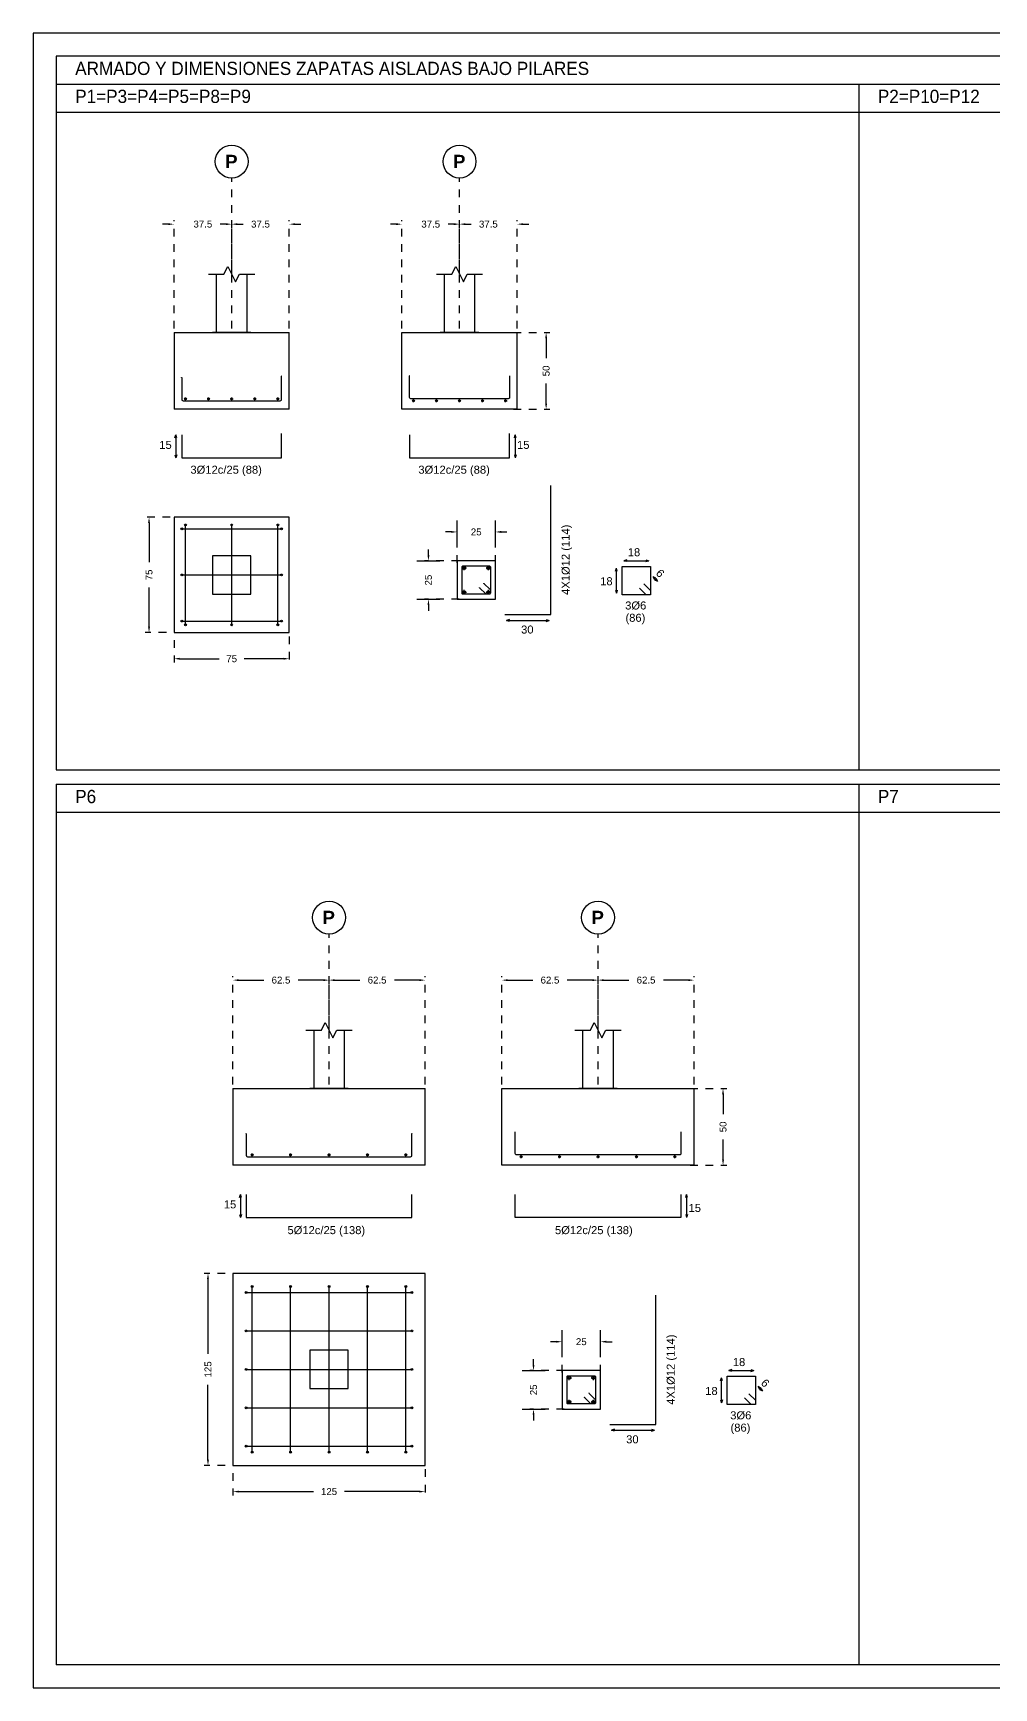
# Model space of a CAD drawing. Extents: x 2455 to 9764, y -806 to 181.
# Drawn here: x 4783.17 to 4795.67, y -582.59 to -561.05 of the extents above; entities that cross this region are included whole.
import ezdxf
from ezdxf.enums import TextEntityAlignment as Align

# ---------------------------------------------------------------- set-up
doc = ezdxf.new("R2010")
doc.units = 0
doc.header["$LTSCALE"] = 0.2
doc.header["$MEASUREMENT"] = 0
doc.linetypes.add('CYPE_PUNTO', pattern=[0.075, 0, -0.075])
doc.linetypes.add('PUNTOS2', pattern=[0.125, 0, -0.125])
for name, color, linetype in [('01_borde', 4, 'CONTINUOUS'), ('01_cajetín', 7, 'CONTINUOUS'), ('01_cotas', 4, 'CONTINUOUS'), ('01_MONO inst', 254, 'CONTINUOUS'), ('CIM_COTAS', 2, 'CONTINUOUS'), ('CIM_DIB_ARMADOS', 4, 'CONTINUOUS'), ('CIM_GEOMETRIA', 2, 'CONTINUOUS'), ('CYPECABECERA', 2, 'CONTINUOUS'), ('WL', 7, 'CONTINUOUS')]:
    doc.layers.add(name, color=color, linetype=linetype)
doc.layers.add('01_cartela', color=6, linetype='CONTINUOUS', plot=False)
doc.styles.add('Estilo1', font='swissel.ttf')
doc.styles.add('NIEVES2', font='sanss___.ttf')
doc.styles.add('NIEVES3', font='swisseb.ttf')
doc.styles.add('ROMANS', font='romans')
doc.dimstyles.new('DECIMAL-50', dxfattribs={"dimtxt": 0.08, "dimasz": 0.15, "dimexe": 0.05, "dimexo": 0.05, "dimgap": 0.09, "dimtad": 0, "dimzin": 0, "dimdsep": 46, "dimtxsty": 'ROMANS', "dimblk": 'DOTSMALL', "dimcen": 0.09, "dimclrt": 7, "dimadec": 0, "dimazin": 0, "dimtfac": 1.38, "dimtix": 1, "dimtofl": 0, "dimtmove": 2, "dimatfit": 3, "dimldrblk": 'OBLIQUE', "dimfxl": 1, "dimtolj": 1, "dimtzin": 0, "dimarcsym": 0})

# ---------------------------------------------------------------- blocks, each defined once
blk = doc.blocks.new('*D1045')
at = {"layer": '01_cotas', "color": 0, "lineweight": -2, "transparency": 16777216}
for p, q in [((4789.976, -578.081), (4789.901, -578.081)), ((4790.626, -578.081), (4790.701, -578.081))]:
    blk.add_line(p, q, dxfattribs=at)
at = {"layer": '01_cotas', "color": 0, "linetype": 'PUNTOS2', "lineweight": -2, "transparency": 16777216}
for p, q in [((4790.051, -578.481), (4790.051, -578.031)), ((4790.551, -578.481), (4790.551, -578.031))]:
    blk.add_line(p, q, dxfattribs=at)
at = {"layer": '01_cotas', "color": 0, "transparency": 16777216}
for points in [[(4789.976, -578.068), (4789.976, -578.093), (4790.051, -578.081)], [(4790.626, -578.068), (4790.626, -578.093), (4790.551, -578.081)]]:
    blk.add_solid(points, dxfattribs=at)
at = {"layer": '01_cotas', "color": 5, "transparency": 16777216, "insert": (4790.301, -578.081), "char_height": 0.09, "attachment_point": 5, "style": 'Estilo1'}
blk.add_mtext('\\A1;25', dxfattribs=at)
blk = doc.blocks.new('*D1046')
at = {"layer": '01_cotas', "color": 0, "lineweight": -2, "transparency": 16777216}
for p, q in [((4789.68, -578.382), (4789.68, -578.307)), ((4789.68, -579.032), (4789.68, -579.107))]:
    blk.add_line(p, q, dxfattribs=at)
at = {"layer": '01_cotas', "color": 0, "linetype": 'PUNTOS2', "lineweight": -2, "transparency": 16777216}
for p, q in [((4790.08, -578.457), (4789.63, -578.457)), ((4790.08, -578.957), (4789.63, -578.957))]:
    blk.add_line(p, q, dxfattribs=at)
at = {"layer": '01_cotas', "color": 0, "transparency": 16777216}
for points in [[(4789.667, -578.382), (4789.692, -578.382), (4789.68, -578.457)], [(4789.667, -579.032), (4789.692, -579.032), (4789.68, -578.957)]]:
    blk.add_solid(points, dxfattribs=at)
at = {"layer": '01_cotas', "color": 5, "transparency": 16777216, "insert": (4789.68, -578.707), "char_height": 0.09, "attachment_point": 5, "rotation": 90, "style": 'Estilo1'}
blk.add_mtext('\\A1;25', dxfattribs=at)
blk = doc.blocks.new('*D1047')
at = {"layer": '01_cotas', "color": 0, "linetype": 'PUNTOS2', "lineweight": -2, "transparency": 16777216}
for p, q in [((4791.719, -574.785), (4792.196, -574.785)), ((4791.719, -575.785), (4792.196, -575.785))]:
    blk.add_line(p, q, dxfattribs=at)
at = {"layer": '01_cotas', "color": 0, "lineweight": -2, "transparency": 16777216}
for p, q in [((4792.146, -574.86), (4792.146, -575.12)), ((4792.146, -575.71), (4792.146, -575.45))]:
    blk.add_line(p, q, dxfattribs=at)
at = {"layer": '01_cotas', "color": 0, "transparency": 16777216}
for points in [[(4792.133, -574.86), (4792.158, -574.86), (4792.146, -574.785)], [(4792.133, -575.71), (4792.158, -575.71), (4792.146, -575.785)]]:
    blk.add_solid(points, dxfattribs=at)
at = {"layer": '01_cotas', "color": 5, "transparency": 16777216, "insert": (4792.146, -575.285), "char_height": 0.09, "attachment_point": 5, "rotation": 90, "style": 'Estilo1'}
blk.add_mtext('\\A1;50', dxfattribs=at)
blk = doc.blocks.new('*D1048')
at = {"layer": '01_cotas', "color": 0, "linetype": 'PUNTOS2', "lineweight": -2, "transparency": 16777216}
for p, q in [((4785.769, -574.735), (4785.769, -573.325)), ((4787.019, -574.735), (4787.019, -573.325))]:
    blk.add_line(p, q, dxfattribs=at)
at = {"layer": '01_cotas', "color": 0, "lineweight": -2, "transparency": 16777216}
for p, q in [((4785.844, -573.375), (4786.169, -573.375)), ((4786.944, -573.375), (4786.619, -573.375))]:
    blk.add_line(p, q, dxfattribs=at)
at = {"layer": '01_cotas', "color": 0, "transparency": 16777216}
for points in [[(4785.844, -573.363), (4785.844, -573.388), (4785.769, -573.375)], [(4786.944, -573.363), (4786.944, -573.388), (4787.019, -573.375)]]:
    blk.add_solid(points, dxfattribs=at)
at = {"layer": '01_cotas', "color": 5, "transparency": 16777216, "insert": (4786.394, -573.375), "char_height": 0.09, "attachment_point": 5, "style": 'Estilo1'}
blk.add_mtext('\\A1;62.5', dxfattribs=at)
blk = doc.blocks.new('*D1049')
at = {"layer": '01_cotas', "color": 0, "linetype": 'PUNTOS2', "lineweight": -2, "transparency": 16777216}
for p, q in [((4785.669, -577.191), (4785.394, -577.191)), ((4785.669, -579.691), (4785.394, -579.691))]:
    blk.add_line(p, q, dxfattribs=at)
at = {"layer": '01_cotas', "color": 0, "lineweight": -2, "transparency": 16777216}
for p, q in [((4785.444, -577.266), (4785.444, -578.239)), ((4785.444, -579.616), (4785.444, -578.642))]:
    blk.add_line(p, q, dxfattribs=at)
at = {"layer": '01_cotas', "color": 0, "transparency": 16777216}
for points in [[(4785.431, -577.266), (4785.456, -577.266), (4785.444, -577.191)], [(4785.431, -579.616), (4785.456, -579.616), (4785.444, -579.691)]]:
    blk.add_solid(points, dxfattribs=at)
at = {"layer": '01_cotas', "color": 5, "transparency": 16777216, "insert": (4785.444, -578.441), "char_height": 0.09, "attachment_point": 5, "rotation": 90, "style": 'Estilo1'}
blk.add_mtext('\\A1;125', dxfattribs=at)
blk = doc.blocks.new('*D1050')
at = {"layer": '01_cotas', "color": 0, "linetype": 'PUNTOS2', "lineweight": -2, "transparency": 16777216}
for p, q in [((4785.769, -579.791), (4785.769, -580.081)), ((4788.269, -579.741), (4788.269, -580.081))]:
    blk.add_line(p, q, dxfattribs=at)
at = {"layer": '01_cotas', "color": 0, "lineweight": -2, "transparency": 16777216}
for p, q in [((4785.844, -580.031), (4786.818, -580.031)), ((4788.194, -580.031), (4787.221, -580.031))]:
    blk.add_line(p, q, dxfattribs=at)
at = {"layer": '01_cotas', "color": 0, "transparency": 16777216}
for points in [[(4785.844, -580.019), (4785.844, -580.044), (4785.769, -580.031)], [(4788.194, -580.019), (4788.194, -580.044), (4788.269, -580.031)]]:
    blk.add_solid(points, dxfattribs=at)
at = {"layer": '01_cotas', "color": 5, "transparency": 16777216, "insert": (4787.019, -580.031), "char_height": 0.09, "width": 0.00915, "attachment_point": 5, "style": 'Estilo1'}
blk.add_mtext('\\A1;125', dxfattribs=at)
blk = doc.blocks.new('*D1051')
at = {"layer": '01_cotas', "color": 0, "linetype": 'PUNTOS2', "lineweight": -2, "transparency": 16777216}
for p, q in [((4787.019, -574.735), (4787.019, -573.325)), ((4788.269, -574.735), (4788.269, -573.325))]:
    blk.add_line(p, q, dxfattribs=at)
at = {"layer": '01_cotas', "color": 0, "lineweight": -2, "transparency": 16777216}
for p, q in [((4787.094, -573.375), (4787.419, -573.375)), ((4788.194, -573.375), (4787.869, -573.375))]:
    blk.add_line(p, q, dxfattribs=at)
at = {"layer": '01_cotas', "color": 0, "transparency": 16777216}
for points in [[(4787.094, -573.363), (4787.094, -573.388), (4787.019, -573.375)], [(4788.194, -573.363), (4788.194, -573.388), (4788.269, -573.375)]]:
    blk.add_solid(points, dxfattribs=at)
at = {"layer": '01_cotas', "color": 5, "transparency": 16777216, "insert": (4787.644, -573.375), "char_height": 0.09, "attachment_point": 5, "style": 'Estilo1'}
blk.add_mtext('\\A1;62.5', dxfattribs=at)
blk = doc.blocks.new('*D1052')
at = {"layer": '01_cotas', "color": 0, "linetype": 'PUNTOS2', "lineweight": -2, "transparency": 16777216}
for p, q in [((4789.269, -574.735), (4789.269, -573.325)), ((4790.519, -574.735), (4790.519, -573.325))]:
    blk.add_line(p, q, dxfattribs=at)
at = {"layer": '01_cotas', "color": 0, "lineweight": -2, "transparency": 16777216}
for p, q in [((4789.344, -573.375), (4789.669, -573.375)), ((4790.444, -573.375), (4790.119, -573.375))]:
    blk.add_line(p, q, dxfattribs=at)
at = {"layer": '01_cotas', "color": 0, "transparency": 16777216}
for points in [[(4789.344, -573.363), (4789.344, -573.388), (4789.269, -573.375)], [(4790.444, -573.363), (4790.444, -573.388), (4790.519, -573.375)]]:
    blk.add_solid(points, dxfattribs=at)
at = {"layer": '01_cotas', "color": 5, "transparency": 16777216, "insert": (4789.894, -573.375), "char_height": 0.09, "attachment_point": 5, "style": 'Estilo1'}
blk.add_mtext('\\A1;62.5', dxfattribs=at)
blk = doc.blocks.new('*D1053')
at = {"layer": '01_cotas', "color": 0, "linetype": 'PUNTOS2', "lineweight": -2, "transparency": 16777216}
for p, q in [((4790.519, -574.735), (4790.519, -573.325)), ((4791.769, -574.735), (4791.769, -573.325))]:
    blk.add_line(p, q, dxfattribs=at)
at = {"layer": '01_cotas', "color": 0, "lineweight": -2, "transparency": 16777216}
for p, q in [((4790.594, -573.375), (4790.919, -573.375)), ((4791.694, -573.375), (4791.369, -573.375))]:
    blk.add_line(p, q, dxfattribs=at)
at = {"layer": '01_cotas', "color": 0, "transparency": 16777216}
for points in [[(4790.594, -573.363), (4790.594, -573.388), (4790.519, -573.375)], [(4791.694, -573.363), (4791.694, -573.388), (4791.769, -573.375)]]:
    blk.add_solid(points, dxfattribs=at)
at = {"layer": '01_cotas', "color": 5, "transparency": 16777216, "insert": (4791.144, -573.375), "char_height": 0.09, "attachment_point": 5, "style": 'Estilo1'}
blk.add_mtext('\\A1;62.5', dxfattribs=at)
blk = doc.blocks.new('*D1063')
at = {"layer": '01_cotas', "color": 0, "linetype": 'PUNTOS2', "lineweight": -2, "transparency": 16777216}
for p, q in [((4784.952, -567.352), (4784.627, -567.352)), ((4784.902, -568.852), (4784.627, -568.852))]:
    blk.add_line(p, q, dxfattribs=at)
at = {"layer": '01_cotas', "color": 0, "lineweight": -2, "transparency": 16777216}
for p, q in [((4784.677, -567.427), (4784.677, -567.938)), ((4784.677, -568.777), (4784.677, -568.266))]:
    blk.add_line(p, q, dxfattribs=at)
at = {"layer": '01_cotas', "color": 0, "transparency": 16777216}
for points in [[(4784.664, -567.427), (4784.689, -567.427), (4784.677, -567.352)], [(4784.664, -568.777), (4784.689, -568.777), (4784.677, -568.852)]]:
    blk.add_solid(points, dxfattribs=at)
at = {"layer": '01_cotas', "color": 5, "transparency": 16777216, "insert": (4784.677, -568.102), "char_height": 0.09, "attachment_point": 5, "rotation": 90, "style": 'Estilo1'}
blk.add_mtext('\\A1;75', dxfattribs=at)
blk = doc.blocks.new('*D1064')
at = {"layer": '01_cotas', "color": 0, "linetype": 'PUNTOS2', "lineweight": -2, "transparency": 16777216}
for p, q in [((4785.002, -568.952), (4785.002, -569.243)), ((4786.502, -568.902), (4786.502, -569.243))]:
    blk.add_line(p, q, dxfattribs=at)
at = {"layer": '01_cotas', "color": 0, "lineweight": -2, "transparency": 16777216}
for p, q in [((4785.077, -569.193), (4785.588, -569.193)), ((4786.427, -569.193), (4785.916, -569.193))]:
    blk.add_line(p, q, dxfattribs=at)
at = {"layer": '01_cotas', "color": 0, "transparency": 16777216}
for points in [[(4785.077, -569.18), (4785.077, -569.205), (4785.002, -569.193)], [(4786.427, -569.18), (4786.427, -569.205), (4786.502, -569.193)]]:
    blk.add_solid(points, dxfattribs=at)
at = {"layer": '01_cotas', "color": 5, "transparency": 16777216, "insert": (4785.752, -569.193), "char_height": 0.09, "width": 0.00915, "attachment_point": 5, "style": 'Estilo1'}
blk.add_mtext('\\A1;75', dxfattribs=at)
blk = doc.blocks.new('*D1065')
at = {"layer": '01_cotas', "color": 0, "lineweight": -2, "transparency": 16777216}
for p, q in [((4788.609, -567.543), (4788.534, -567.543)), ((4789.259, -567.543), (4789.334, -567.543))]:
    blk.add_line(p, q, dxfattribs=at)
at = {"layer": '01_cotas', "color": 0, "linetype": 'PUNTOS2', "lineweight": -2, "transparency": 16777216}
for p, q in [((4788.684, -567.943), (4788.684, -567.493)), ((4789.184, -567.943), (4789.184, -567.493))]:
    blk.add_line(p, q, dxfattribs=at)
at = {"layer": '01_cotas', "color": 0, "transparency": 16777216}
for points in [[(4788.609, -567.53), (4788.609, -567.555), (4788.684, -567.543)], [(4789.259, -567.53), (4789.259, -567.555), (4789.184, -567.543)]]:
    blk.add_solid(points, dxfattribs=at)
at = {"layer": '01_cotas', "color": 5, "transparency": 16777216, "insert": (4788.934, -567.543), "char_height": 0.09, "attachment_point": 5, "style": 'Estilo1'}
blk.add_mtext('\\A1;25', dxfattribs=at)
blk = doc.blocks.new('*D1066')
at = {"layer": '01_cotas', "color": 0, "lineweight": -2, "transparency": 16777216}
for p, q in [((4788.312, -567.844), (4788.312, -567.769)), ((4788.312, -568.494), (4788.312, -568.569))]:
    blk.add_line(p, q, dxfattribs=at)
at = {"layer": '01_cotas', "color": 0, "linetype": 'PUNTOS2', "lineweight": -2, "transparency": 16777216}
for p, q in [((4788.712, -567.919), (4788.262, -567.919)), ((4788.712, -568.419), (4788.262, -568.419))]:
    blk.add_line(p, q, dxfattribs=at)
at = {"layer": '01_cotas', "color": 0, "transparency": 16777216}
for points in [[(4788.3, -567.844), (4788.325, -567.844), (4788.312, -567.919)], [(4788.3, -568.494), (4788.325, -568.494), (4788.312, -568.419)]]:
    blk.add_solid(points, dxfattribs=at)
at = {"layer": '01_cotas', "color": 5, "transparency": 16777216, "insert": (4788.312, -568.169), "char_height": 0.09, "attachment_point": 5, "rotation": 90, "style": 'Estilo1'}
blk.add_mtext('\\A1;25', dxfattribs=at)
blk = doc.blocks.new('*D1067')
at = {"layer": '01_cotas', "color": 0, "linetype": 'PUNTOS2', "lineweight": -2, "transparency": 16777216}
for p, q in [((4789.417, -564.947), (4789.894, -564.947)), ((4789.417, -565.947), (4789.894, -565.947))]:
    blk.add_line(p, q, dxfattribs=at)
at = {"layer": '01_cotas', "color": 0, "lineweight": -2, "transparency": 16777216}
for p, q in [((4789.844, -565.022), (4789.844, -565.282)), ((4789.844, -565.872), (4789.844, -565.611))]:
    blk.add_line(p, q, dxfattribs=at)
at = {"layer": '01_cotas', "color": 0, "transparency": 16777216}
for points in [[(4789.831, -565.022), (4789.856, -565.022), (4789.844, -564.947)], [(4789.831, -565.872), (4789.856, -565.872), (4789.844, -565.947)]]:
    blk.add_solid(points, dxfattribs=at)
at = {"layer": '01_cotas', "color": 5, "transparency": 16777216, "insert": (4789.844, -565.447), "char_height": 0.09, "attachment_point": 5, "rotation": 90, "style": 'Estilo1'}
blk.add_mtext('\\A1;50', dxfattribs=at)
blk = doc.blocks.new('*D1068')
at = {"layer": '01_cotas', "color": 0, "lineweight": -2, "transparency": 16777216}
for p, q in [((4784.927, -563.537), (4784.852, -563.537)), ((4785.827, -563.537), (4785.902, -563.537))]:
    blk.add_line(p, q, dxfattribs=at)
at = {"layer": '01_cotas', "color": 0, "linetype": 'PUNTOS2', "lineweight": -2, "transparency": 16777216}
for p, q in [((4785.002, -564.897), (4785.002, -563.487)), ((4785.752, -564.897), (4785.752, -563.487))]:
    blk.add_line(p, q, dxfattribs=at)
at = {"layer": '01_cotas', "color": 0, "transparency": 16777216}
for points in [[(4784.927, -563.525), (4784.927, -563.55), (4785.002, -563.537)], [(4785.827, -563.525), (4785.827, -563.55), (4785.752, -563.537)]]:
    blk.add_solid(points, dxfattribs=at)
at = {"layer": '01_cotas', "color": 5, "transparency": 16777216, "insert": (4785.377, -563.537), "char_height": 0.09, "attachment_point": 5, "style": 'Estilo1'}
blk.add_mtext('\\A1;37.5', dxfattribs=at)
blk = doc.blocks.new('*D1069')
at = {"layer": '01_cotas', "color": 0, "lineweight": -2, "transparency": 16777216}
for p, q in [((4785.677, -563.537), (4785.602, -563.537)), ((4786.577, -563.537), (4786.652, -563.537))]:
    blk.add_line(p, q, dxfattribs=at)
at = {"layer": '01_cotas', "color": 0, "linetype": 'PUNTOS2', "lineweight": -2, "transparency": 16777216}
for p, q in [((4785.752, -564.897), (4785.752, -563.487)), ((4786.502, -564.897), (4786.502, -563.487))]:
    blk.add_line(p, q, dxfattribs=at)
at = {"layer": '01_cotas', "color": 0, "transparency": 16777216}
for points in [[(4785.677, -563.525), (4785.677, -563.55), (4785.752, -563.537)], [(4786.577, -563.525), (4786.577, -563.55), (4786.502, -563.537)]]:
    blk.add_solid(points, dxfattribs=at)
at = {"layer": '01_cotas', "color": 5, "transparency": 16777216, "insert": (4786.127, -563.537), "char_height": 0.09, "attachment_point": 5, "style": 'Estilo1'}
blk.add_mtext('\\A1;37.5', dxfattribs=at)
blk = doc.blocks.new('*D1070')
at = {"layer": '01_cotas', "color": 0, "lineweight": -2, "transparency": 16777216}
for p, q in [((4787.892, -563.537), (4787.817, -563.537)), ((4788.792, -563.537), (4788.867, -563.537))]:
    blk.add_line(p, q, dxfattribs=at)
at = {"layer": '01_cotas', "color": 0, "linetype": 'PUNTOS2', "lineweight": -2, "transparency": 16777216}
for p, q in [((4787.967, -564.897), (4787.967, -563.487)), ((4788.717, -564.897), (4788.717, -563.487))]:
    blk.add_line(p, q, dxfattribs=at)
at = {"layer": '01_cotas', "color": 0, "transparency": 16777216}
for points in [[(4787.892, -563.525), (4787.892, -563.55), (4787.967, -563.537)], [(4788.792, -563.525), (4788.792, -563.55), (4788.717, -563.537)]]:
    blk.add_solid(points, dxfattribs=at)
at = {"layer": '01_cotas', "color": 5, "transparency": 16777216, "insert": (4788.342, -563.537), "char_height": 0.09, "attachment_point": 5, "style": 'Estilo1'}
blk.add_mtext('\\A1;37.5', dxfattribs=at)
blk = doc.blocks.new('*D1071')
at = {"layer": '01_cotas', "color": 0, "lineweight": -2, "transparency": 16777216}
for p, q in [((4788.642, -563.537), (4788.567, -563.537)), ((4789.542, -563.537), (4789.617, -563.537))]:
    blk.add_line(p, q, dxfattribs=at)
at = {"layer": '01_cotas', "color": 0, "linetype": 'PUNTOS2', "lineweight": -2, "transparency": 16777216}
for p, q in [((4788.717, -564.897), (4788.717, -563.487)), ((4789.467, -564.897), (4789.467, -563.487))]:
    blk.add_line(p, q, dxfattribs=at)
at = {"layer": '01_cotas', "color": 0, "transparency": 16777216}
for points in [[(4788.642, -563.525), (4788.642, -563.55), (4788.717, -563.537)], [(4789.542, -563.525), (4789.542, -563.55), (4789.467, -563.537)]]:
    blk.add_solid(points, dxfattribs=at)
at = {"layer": '01_cotas', "color": 5, "transparency": 16777216, "insert": (4789.092, -563.537), "char_height": 0.09, "attachment_point": 5, "style": 'Estilo1'}
blk.add_mtext('\\A1;37.5', dxfattribs=at)

msp = doc.modelspace()

# ---------------------------------------------------------------- hatches: boundary and pattern name
at = {"layer": 'CIM_DIB_ARMADOS'}
h = msp.add_hatch(color=256, dxfattribs=at)
edge = h.paths.add_edge_path()
edge.add_arc((4788.067, -565.511), 0.0016, 0, 360)
h = msp.add_hatch(color=256, dxfattribs=at)
edge = h.paths.add_edge_path()
edge.add_arc((4789.367, -565.511), 0.0016, 0, 360)
h = msp.add_hatch(color=256, dxfattribs=at)
edge = h.paths.add_edge_path()
edge.add_arc((4785.102, -565.535), 0.0016, 0, 360)
h = msp.add_hatch(color=256, dxfattribs=at)
edge = h.paths.add_edge_path()
edge.add_arc((4786.402, -565.515), 0.0016, 0, 360)
h = msp.add_hatch(color=256, dxfattribs=at)
edge = h.paths.add_edge_path()
edge.add_arc((4785.102, -567.502), 0.0016, 0, 360)
h = msp.add_hatch(color=256, dxfattribs=at)
edge = h.paths.add_edge_path()
edge.add_arc((4785.152, -567.452), 0.0016, 0, 360)
h = msp.add_hatch(color=256, dxfattribs=at)
edge = h.paths.add_edge_path()
edge.add_arc((4785.752, -567.452), 0.0016, 0, 360)
h = msp.add_hatch(color=256, dxfattribs=at)
edge = h.paths.add_edge_path()
edge.add_arc((4786.352, -567.452), 0.0016, 0, 360)
h = msp.add_hatch(color=256, dxfattribs=at)
edge = h.paths.add_edge_path()
edge.add_arc((4786.402, -567.502), 0.0016, 0, 360)
h = msp.add_hatch(color=256, dxfattribs=at)
edge = h.paths.add_edge_path()
edge.add_arc((4785.102, -568.102), 0.0016, 0, 360)
h = msp.add_hatch(color=256, dxfattribs=at)
edge = h.paths.add_edge_path()
edge.add_arc((4786.402, -568.102), 0.0016, 0, 360)
h = msp.add_hatch(color=256, dxfattribs=at)
edge = h.paths.add_edge_path()
edge.add_arc((4788.977, -568.268), 0.0016, 0, 360)
h = msp.add_hatch(color=256, dxfattribs=at)
edge = h.paths.add_edge_path()
edge.add_arc((4789.033, -568.212), 0.0016, 0, 360)
h = msp.add_hatch(color=256, dxfattribs=at)
edge = h.paths.add_edge_path()
edge.add_arc((4785.102, -568.702), 0.0016, 0, 360)
h = msp.add_hatch(color=256, dxfattribs=at)
edge = h.paths.add_edge_path()
edge.add_arc((4786.402, -568.702), 0.0016, 0, 360)
h = msp.add_hatch(color=256, dxfattribs=at)
edge = h.paths.add_edge_path()
edge.add_arc((4785.152, -568.752), 0.0016, 0, 360)
h = msp.add_hatch(color=256, dxfattribs=at)
edge = h.paths.add_edge_path()
edge.add_arc((4785.752, -568.752), 0.0016, 0, 360)
h = msp.add_hatch(color=256, dxfattribs=at)
edge = h.paths.add_edge_path()
edge.add_arc((4786.352, -568.752), 0.0016, 0, 360)
h = msp.add_hatch(color=256, dxfattribs=at)
edge = h.paths.add_edge_path()
edge.add_arc((4785.941, -575.373), 0.0016, 0, 360)
h = msp.add_hatch(color=256, dxfattribs=at)
edge = h.paths.add_edge_path()
edge.add_arc((4788.097, -575.373), 0.0016, 0, 360)
h = msp.add_hatch(color=256, dxfattribs=at)
edge = h.paths.add_edge_path()
edge.add_arc((4789.441, -575.349), 0.0016, 0, 360)
h = msp.add_hatch(color=256, dxfattribs=at)
edge = h.paths.add_edge_path()
edge.add_arc((4791.597, -575.349), 0.0016, 0, 360)
h = msp.add_hatch(color=256, dxfattribs=at)
edge = h.paths.add_edge_path()
edge.add_arc((4785.941, -577.441), 0.0016, 0, 360)
h = msp.add_hatch(color=256, dxfattribs=at)
edge = h.paths.add_edge_path()
edge.add_arc((4786.019, -577.363), 0.0016, 0, 360)
h = msp.add_hatch(color=256, dxfattribs=at)
edge = h.paths.add_edge_path()
edge.add_arc((4786.519, -577.363), 0.0016, 0, 360)
h = msp.add_hatch(color=256, dxfattribs=at)
edge = h.paths.add_edge_path()
edge.add_arc((4787.019, -577.363), 0.0016, 0, 360)
h = msp.add_hatch(color=256, dxfattribs=at)
edge = h.paths.add_edge_path()
edge.add_arc((4787.519, -577.363), 0.0016, 0, 360)
h = msp.add_hatch(color=256, dxfattribs=at)
edge = h.paths.add_edge_path()
edge.add_arc((4788.019, -577.363), 0.0016, 0, 360)
h = msp.add_hatch(color=256, dxfattribs=at)
edge = h.paths.add_edge_path()
edge.add_arc((4788.097, -577.441), 0.0016, 0, 360)
h = msp.add_hatch(color=256, dxfattribs=at)
edge = h.paths.add_edge_path()
edge.add_arc((4785.941, -577.941), 0.0016, 0, 360)
h = msp.add_hatch(color=256, dxfattribs=at)
edge = h.paths.add_edge_path()
edge.add_arc((4788.097, -577.941), 0.0016, 0, 360)
h = msp.add_hatch(color=256, dxfattribs=at)
edge = h.paths.add_edge_path()
edge.add_arc((4785.941, -578.441), 0.0016, 0, 360)
h = msp.add_hatch(color=256, dxfattribs=at)
edge = h.paths.add_edge_path()
edge.add_arc((4788.097, -578.441), 0.0016, 0, 360)
h = msp.add_hatch(color=256, dxfattribs=at)
edge = h.paths.add_edge_path()
edge.add_arc((4790.344, -578.806), 0.0016, 0, 360)
h = msp.add_hatch(color=256, dxfattribs=at)
edge = h.paths.add_edge_path()
edge.add_arc((4790.4, -578.75), 0.0016, 0, 360)
h = msp.add_hatch(color=256, dxfattribs=at)
edge = h.paths.add_edge_path()
edge.add_arc((4785.941, -578.941), 0.0016, 0, 360)
h = msp.add_hatch(color=256, dxfattribs=at)
edge = h.paths.add_edge_path()
edge.add_arc((4788.097, -578.941), 0.0016, 0, 360)
h = msp.add_hatch(color=256, dxfattribs=at)
edge = h.paths.add_edge_path()
edge.add_arc((4785.941, -579.441), 0.0016, 0, 360)
h = msp.add_hatch(color=256, dxfattribs=at)
edge = h.paths.add_edge_path()
edge.add_arc((4788.097, -579.441), 0.0016, 0, 360)
h = msp.add_hatch(color=256, dxfattribs=at)
edge = h.paths.add_edge_path()
edge.add_arc((4786.019, -579.519), 0.0016, 0, 360)
h = msp.add_hatch(color=256, dxfattribs=at)
edge = h.paths.add_edge_path()
edge.add_arc((4786.519, -579.519), 0.0016, 0, 360)
h = msp.add_hatch(color=256, dxfattribs=at)
edge = h.paths.add_edge_path()
edge.add_arc((4787.019, -579.519), 0.0016, 0, 360)
h = msp.add_hatch(color=256, dxfattribs=at)
edge = h.paths.add_edge_path()
edge.add_arc((4787.519, -579.519), 0.0016, 0, 360)
h = msp.add_hatch(color=256, dxfattribs=at)
edge = h.paths.add_edge_path()
edge.add_arc((4788.019, -579.519), 0.0016, 0, 360)

# ---------------------------------------------------------------- linework, layer by layer
at = {"layer": '01_cartela', "color": 3}
msp.add_lwpolyline([(4783.168, -561.051), (4783.168, -582.586), (4813.806, -582.586), (4813.806, -561.051)], close=True, dxfattribs=at)
at = {"layer": '01_cotas', "color": 4}
for p, q in [((4788.684, -567.693), (4788.684, -567.393)), ((4788.162, -568.419), (4788.462, -568.419)), ((4790.051, -578.231), (4790.051, -577.931)), ((4789.53, -578.957), (4789.83, -578.957))]:
    msp.add_line(p, q, dxfattribs=at)
at = {"layer": '01_cotas'}
for p, q in [((4789.184, -567.693), (4789.184, -567.393)), ((4788.162, -567.919), (4788.462, -567.919)), ((4790.551, -578.231), (4790.551, -577.931)), ((4789.53, -578.457), (4789.83, -578.457))]:
    msp.add_line(p, q, dxfattribs=at)
at = {"layer": '01_MONO inst', "color": 5}
for p, q in [((4783.468, -561.715), (4813.506, -561.715)), ((4793.912, -561.715), (4793.912, -570.637)), ((4783.468, -562.079), (4813.506, -562.079)), ((4793.912, -570.827), (4793.912, -582.286)), ((4783.468, -571.191), (4806.511, -571.191))]:
    msp.add_line(p, q, dxfattribs=at)
at = {"layer": 'CIM_COTAS', "linetype": 'CYPE_PUNTO'}
for p, q in [((4785.752, -564.188), (4785.752, -562.937)), ((4788.717, -564.188), (4788.717, -562.937)), ((4787.019, -574.026), (4787.019, -572.775)), ((4790.519, -574.026), (4790.519, -572.775))]:
    msp.add_line(p, q, dxfattribs=at)
at = {"layer": 'CIM_COTAS'}
for p, q in [((4785.014, -566.32), (4785.027, -566.28)), ((4785.039, -566.32), (4785.027, -566.28)), ((4785.027, -566.28), (4785.027, -566.58)), ((4789.43, -566.32), (4789.442, -566.28)), ((4789.455, -566.32), (4789.442, -566.28)), ((4789.442, -566.28), (4789.442, -566.58)), ((4785.014, -566.54), (4785.027, -566.58)), ((4785.039, -566.54), (4785.027, -566.58)), ((4789.43, -566.54), (4789.442, -566.58)), ((4789.455, -566.54), (4789.442, -566.58)), ((4790.745, -568.052), (4790.758, -568.012)), ((4790.77, -568.052), (4790.758, -568.012)), ((4790.758, -568.339), (4790.758, -568.012)), ((4790.893, -567.904), (4790.853, -567.917)), ((4790.893, -567.929), (4790.853, -567.917)), ((4790.853, -567.917), (4791.18, -567.917)), ((4791.14, -567.904), (4791.18, -567.917)), ((4791.14, -567.929), (4791.18, -567.917)), ((4790.745, -568.299), (4790.758, -568.339)), ((4790.77, -568.299), (4790.758, -568.339)), ((4791.256, -568.164), (4791.236, -568.127)), ((4791.273, -568.146), (4791.236, -568.127)), ((4791.236, -568.127), (4791.292, -568.183)), ((4791.255, -568.164), (4791.292, -568.183)), ((4791.273, -568.146), (4791.292, -568.183)), ((4789.366, -568.681), (4789.326, -568.694)), ((4789.366, -568.706), (4789.326, -568.694)), ((4789.326, -568.694), (4789.885, -568.694)), ((4789.845, -568.681), (4789.885, -568.694)), ((4789.845, -568.706), (4789.885, -568.694)), ((4785.854, -576.203), (4785.866, -576.163)), ((4785.879, -576.203), (4785.866, -576.163)), ((4785.866, -576.163), (4785.866, -576.463)), ((4791.66, -576.203), (4791.672, -576.163)), ((4791.685, -576.203), (4791.672, -576.163)), ((4791.672, -576.163), (4791.672, -576.463)), ((4785.854, -576.423), (4785.866, -576.463)), ((4785.879, -576.423), (4785.866, -576.463)), ((4791.66, -576.423), (4791.672, -576.463)), ((4791.685, -576.423), (4791.672, -576.463)), ((4792.112, -578.59), (4792.125, -578.55)), ((4792.137, -578.59), (4792.125, -578.55)), ((4792.125, -578.878), (4792.125, -578.55)), ((4792.26, -578.442), (4792.22, -578.455)), ((4792.26, -578.467), (4792.22, -578.455)), ((4792.22, -578.455), (4792.548, -578.455)), ((4792.508, -578.442), (4792.548, -578.455)), ((4792.508, -578.467), (4792.548, -578.455)), ((4792.112, -578.838), (4792.125, -578.878)), ((4792.137, -578.838), (4792.125, -578.878)), ((4792.623, -578.702), (4792.603, -578.665)), ((4792.64, -578.685), (4792.603, -578.665)), ((4792.603, -578.665), (4792.66, -578.721)), ((4792.622, -578.702), (4792.66, -578.721)), ((4792.64, -578.684), (4792.66, -578.721)), ((4790.733, -579.219), (4790.693, -579.232)), ((4790.733, -579.244), (4790.693, -579.232)), ((4790.693, -579.232), (4791.253, -579.232)), ((4791.213, -579.219), (4791.253, -579.232)), ((4791.213, -579.244), (4791.253, -579.232))]:
    msp.add_line(p, q, dxfattribs=at)
at = {"layer": 'CIM_DIB_ARMADOS'}
for p, q in [((4785.134, -565.811), (4785.17, -565.811)), ((4785.152, -565.829), (4785.152, -565.793)), ((4785.434, -565.811), (4785.47, -565.811)), ((4785.452, -565.829), (4785.452, -565.793)), ((4785.734, -565.811), (4785.77, -565.811)), ((4785.752, -565.829), (4785.752, -565.793)), ((4786.034, -565.811), (4786.07, -565.811)), ((4786.052, -565.829), (4786.052, -565.793)), ((4786.334, -565.811), (4786.37, -565.811)), ((4786.352, -565.829), (4786.352, -565.793)), ((4788.099, -565.835), (4788.135, -565.835)), ((4788.117, -565.853), (4788.117, -565.817)), ((4788.399, -565.835), (4788.435, -565.835)), ((4788.417, -565.853), (4788.417, -565.817)), ((4788.699, -565.835), (4788.735, -565.835)), ((4788.717, -565.853), (4788.717, -565.817)), ((4788.999, -565.835), (4789.035, -565.835)), ((4789.017, -565.853), (4789.017, -565.817)), ((4789.299, -565.835), (4789.335, -565.835)), ((4789.317, -565.853), (4789.317, -565.817)), ((4788.746, -568.011), (4788.806, -568.011)), ((4788.746, -568.011), (4788.806, -568.011)), ((4788.776, -568.041), (4788.776, -567.981)), ((4788.776, -568.041), (4788.776, -567.981)), ((4789.062, -568.011), (4789.122, -568.011)), ((4789.062, -568.011), (4789.122, -568.011)), ((4789.092, -568.041), (4789.092, -567.981)), ((4789.092, -568.041), (4789.092, -567.981)), ((4788.776, -568.357), (4788.776, -568.297)), ((4788.776, -568.357), (4788.776, -568.297)), ((4789.092, -568.357), (4789.092, -568.297)), ((4789.092, -568.357), (4789.092, -568.297)), ((4788.746, -568.327), (4788.806, -568.327)), ((4788.746, -568.327), (4788.806, -568.327)), ((4789.062, -568.327), (4789.122, -568.327)), ((4789.062, -568.327), (4789.122, -568.327)), ((4786.019, -575.667), (4786.019, -575.631)), ((4786.519, -575.667), (4786.519, -575.631)), ((4787.019, -575.667), (4787.019, -575.631)), ((4787.519, -575.667), (4787.519, -575.631)), ((4788.019, -575.667), (4788.019, -575.631)), ((4786.001, -575.649), (4786.037, -575.649)), ((4786.501, -575.649), (4786.537, -575.649)), ((4787.001, -575.649), (4787.037, -575.649)), ((4787.501, -575.649), (4787.537, -575.649)), ((4788.001, -575.649), (4788.037, -575.649)), ((4789.501, -575.673), (4789.537, -575.673)), ((4789.519, -575.691), (4789.519, -575.655)), ((4790.001, -575.673), (4790.037, -575.673)), ((4790.019, -575.691), (4790.019, -575.655)), ((4790.501, -575.673), (4790.537, -575.673)), ((4790.519, -575.691), (4790.519, -575.655)), ((4791.001, -575.673), (4791.037, -575.673)), ((4791.019, -575.691), (4791.019, -575.655)), ((4791.501, -575.673), (4791.537, -575.673)), ((4791.519, -575.691), (4791.519, -575.655)), ((4790.113, -578.549), (4790.173, -578.549)), ((4790.113, -578.549), (4790.173, -578.549)), ((4790.143, -578.579), (4790.143, -578.519)), ((4790.143, -578.579), (4790.143, -578.519)), ((4790.429, -578.549), (4790.489, -578.549)), ((4790.429, -578.549), (4790.489, -578.549)), ((4790.459, -578.579), (4790.459, -578.519)), ((4790.459, -578.579), (4790.459, -578.519)), ((4790.143, -578.895), (4790.143, -578.835)), ((4790.143, -578.895), (4790.143, -578.835)), ((4790.459, -578.895), (4790.459, -578.835)), ((4790.459, -578.895), (4790.459, -578.835)), ((4790.113, -578.865), (4790.173, -578.865)), ((4790.113, -578.865), (4790.173, -578.865)), ((4790.429, -578.865), (4790.489, -578.865)), ((4790.429, -578.865), (4790.489, -578.865))]:
    msp.add_line(p, q, dxfattribs=at)
for points in [[(4785.102, -565.535), (4785.102, -565.817), (4785.104, -565.826), (4785.111, -565.832), (4785.12, -565.835), (4786.384, -565.835), (4786.393, -565.832), (4786.4, -565.826), (4786.402, -565.817), (4786.402, -565.515)], [(4789.367, -565.511), (4789.367, -565.793), (4789.365, -565.802), (4789.358, -565.808), (4789.349, -565.811), (4788.085, -565.811), (4788.076, -565.808), (4788.07, -565.802), (4788.067, -565.793), (4788.067, -565.511)], [(4785.102, -566.28), (4785.102, -566.58), (4786.402, -566.58), (4786.402, -566.26)], [(4788.067, -566.28), (4788.067, -566.58), (4789.367, -566.58), (4789.367, -566.26)], [(4789.306, -568.619), (4789.906, -568.619), (4789.906, -566.939)], [(4785.102, -567.502), (4785.104, -567.502), (4785.111, -567.502), (4785.12, -567.502), (4786.384, -567.502), (4786.393, -567.502), (4786.4, -567.502), (4786.402, -567.502)], [(4785.152, -568.752), (4785.152, -568.75), (4785.152, -568.743), (4785.152, -568.734), (4785.152, -567.47), (4785.152, -567.461), (4785.152, -567.455), (4785.152, -567.452)], [(4785.752, -568.752), (4785.752, -568.75), (4785.752, -568.743), (4785.752, -568.734), (4785.752, -567.47), (4785.752, -567.461), (4785.752, -567.455), (4785.752, -567.452)], [(4786.352, -568.752), (4786.352, -568.75), (4786.352, -568.743), (4786.352, -568.734), (4786.352, -567.47), (4786.352, -567.461), (4786.352, -567.455), (4786.352, -567.452)], [(4789.033, -568.212), (4789.114, -568.293), (4789.117, -568.297), (4789.118, -568.302), (4789.118, -568.341), (4789.116, -568.347), (4789.112, -568.351), (4789.106, -568.353), (4788.762, -568.353), (4788.756, -568.351), (4788.751, -568.347), (4788.75, -568.341), (4788.75, -567.997), (4788.751, -567.991), (4788.756, -567.986), (4788.762, -567.985), (4789.106, -567.985), (4789.112, -567.986), (4789.116, -567.991), (4789.118, -567.997), (4789.118, -568.341), (4789.116, -568.347), (4789.112, -568.351), (4789.106, -568.353), (4789.067, -568.353), (4789.062, -568.352), (4789.058, -568.349), (4788.977, -568.268)], [(4791.116, -568.219), (4791.201, -568.304), (4791.201, -568.36), (4790.833, -568.36), (4790.833, -567.992), (4791.201, -567.992), (4791.201, -568.36), (4791.145, -568.36), (4791.06, -568.275)], [(4785.102, -568.102), (4785.104, -568.102), (4785.111, -568.102), (4785.12, -568.102), (4786.384, -568.102), (4786.393, -568.102), (4786.4, -568.102), (4786.402, -568.102)], [(4785.102, -568.702), (4785.104, -568.702), (4785.111, -568.702), (4785.12, -568.702), (4786.384, -568.702), (4786.393, -568.702), (4786.4, -568.702), (4786.402, -568.702)], [(4785.941, -575.373), (4785.941, -575.655), (4785.944, -575.664), (4785.95, -575.671), (4785.959, -575.673), (4788.079, -575.673), (4788.088, -575.671), (4788.095, -575.664), (4788.097, -575.655), (4788.097, -575.373)], [(4791.597, -575.349), (4791.597, -575.631), (4791.595, -575.64), (4791.588, -575.647), (4791.579, -575.649), (4789.459, -575.649), (4789.45, -575.647), (4789.444, -575.64), (4789.441, -575.631), (4789.441, -575.349)], [(4785.941, -576.163), (4785.941, -576.463), (4788.097, -576.463), (4788.097, -576.163)], [(4791.597, -576.163), (4791.597, -576.463), (4789.441, -576.463), (4789.441, -576.163)], [(4785.941, -577.441), (4785.944, -577.441), (4785.95, -577.441), (4785.959, -577.441), (4788.079, -577.441), (4788.088, -577.441), (4788.095, -577.441), (4788.097, -577.441)], [(4786.019, -579.519), (4786.019, -579.516), (4786.019, -579.51), (4786.019, -579.501), (4786.019, -577.381), (4786.019, -577.372), (4786.019, -577.365), (4786.019, -577.363)], [(4786.519, -579.519), (4786.519, -579.516), (4786.519, -579.51), (4786.519, -579.501), (4786.519, -577.381), (4786.519, -577.372), (4786.519, -577.365), (4786.519, -577.363)], [(4787.019, -579.519), (4787.019, -579.516), (4787.019, -579.51), (4787.019, -579.501), (4787.019, -577.381), (4787.019, -577.372), (4787.019, -577.365), (4787.019, -577.363)], [(4787.519, -579.519), (4787.519, -579.516), (4787.519, -579.51), (4787.519, -579.501), (4787.519, -577.381), (4787.519, -577.372), (4787.519, -577.365), (4787.519, -577.363)], [(4788.019, -579.519), (4788.019, -579.516), (4788.019, -579.51), (4788.019, -579.501), (4788.019, -577.381), (4788.019, -577.372), (4788.019, -577.365), (4788.019, -577.363)], [(4790.673, -579.157), (4791.273, -579.157), (4791.273, -577.477)], [(4785.941, -577.941), (4785.944, -577.941), (4785.95, -577.941), (4785.959, -577.941), (4788.079, -577.941), (4788.088, -577.941), (4788.095, -577.941), (4788.097, -577.941)], [(4785.941, -578.441), (4785.944, -578.441), (4785.95, -578.441), (4785.959, -578.441), (4788.079, -578.441), (4788.088, -578.441), (4788.095, -578.441), (4788.097, -578.441)], [(4790.4, -578.75), (4790.481, -578.831), (4790.484, -578.835), (4790.485, -578.84), (4790.485, -578.879), (4790.483, -578.885), (4790.479, -578.889), (4790.473, -578.891), (4790.129, -578.891), (4790.123, -578.889), (4790.118, -578.885), (4790.117, -578.879), (4790.117, -578.535), (4790.118, -578.529), (4790.123, -578.524), (4790.129, -578.523), (4790.473, -578.523), (4790.479, -578.524), (4790.483, -578.529), (4790.485, -578.535), (4790.485, -578.879), (4790.483, -578.885), (4790.479, -578.889), (4790.473, -578.891), (4790.434, -578.891), (4790.429, -578.89), (4790.425, -578.887), (4790.344, -578.806)], [(4792.483, -578.757), (4792.568, -578.842), (4792.568, -578.898), (4792.2, -578.898), (4792.2, -578.53), (4792.568, -578.53), (4792.568, -578.898), (4792.512, -578.898), (4792.427, -578.813)], [(4785.941, -578.941), (4785.944, -578.941), (4785.95, -578.941), (4785.959, -578.941), (4788.079, -578.941), (4788.088, -578.941), (4788.095, -578.941), (4788.097, -578.941)], [(4785.941, -579.441), (4785.944, -579.441), (4785.95, -579.441), (4785.959, -579.441), (4788.079, -579.441), (4788.088, -579.441), (4788.095, -579.441), (4788.097, -579.441)]]:
    msp.add_lwpolyline(points, dxfattribs=at)
for centre, radius in [((4788.067, -565.511), 0.0016), ((4789.367, -565.511), 0.0016), ((4785.102, -565.535), 0.0016), ((4786.402, -565.515), 0.0016), ((4785.152, -565.811), 0.012), ((4785.452, -565.811), 0.012), ((4785.752, -565.811), 0.012), ((4786.052, -565.811), 0.012), ((4786.352, -565.811), 0.012), ((4788.117, -565.835), 0.012), ((4788.417, -565.835), 0.012), ((4788.717, -565.835), 0.012), ((4789.017, -565.835), 0.012), ((4789.317, -565.835), 0.012), ((4785.152, -567.452), 0.012), ((4785.752, -567.452), 0.012), ((4786.352, -567.452), 0.012), ((4785.102, -567.502), 0.012), ((4785.102, -567.502), 0.0016), ((4785.152, -567.452), 0.0016), ((4785.752, -567.452), 0.0016), ((4786.352, -567.452), 0.0016), ((4786.402, -567.502), 0.012), ((4786.402, -567.502), 0.0016), ((4785.102, -568.102), 0.012), ((4786.402, -568.102), 0.012), ((4788.776, -568.011), 0.02), ((4788.776, -568.011), 0.02), ((4789.092, -568.011), 0.02), ((4789.092, -568.011), 0.02), ((4785.102, -568.102), 0.0016), ((4786.402, -568.102), 0.0016), ((4788.776, -568.327), 0.02), ((4788.776, -568.327), 0.02), ((4788.977, -568.268), 0.0016), ((4789.033, -568.212), 0.0016), ((4789.092, -568.327), 0.02), ((4789.092, -568.327), 0.02), ((4785.102, -568.702), 0.012), ((4785.102, -568.702), 0.0016), ((4786.402, -568.702), 0.012), ((4786.402, -568.702), 0.0016), ((4785.152, -568.752), 0.012), ((4785.152, -568.752), 0.0016), ((4785.752, -568.752), 0.012), ((4785.752, -568.752), 0.0016), ((4786.352, -568.752), 0.012), ((4786.352, -568.752), 0.0016), ((4785.941, -575.373), 0.0016), ((4788.097, -575.373), 0.0016), ((4789.441, -575.349), 0.0016), ((4791.597, -575.349), 0.0016), ((4786.019, -575.649), 0.012), ((4786.519, -575.649), 0.012), ((4787.019, -575.649), 0.012), ((4787.519, -575.649), 0.012), ((4788.019, -575.649), 0.012), ((4789.519, -575.673), 0.012), ((4790.019, -575.673), 0.012), ((4790.519, -575.673), 0.012), ((4791.019, -575.673), 0.012), ((4791.519, -575.673), 0.012), ((4786.019, -577.363), 0.012), ((4786.519, -577.363), 0.012), ((4787.019, -577.363), 0.012), ((4787.519, -577.363), 0.012), ((4788.019, -577.363), 0.012), ((4785.941, -577.441), 0.012), ((4785.941, -577.441), 0.0016), ((4786.019, -577.363), 0.0016), ((4786.519, -577.363), 0.0016), ((4787.019, -577.363), 0.0016), ((4787.519, -577.363), 0.0016), ((4788.019, -577.363), 0.0016), ((4788.097, -577.441), 0.012), ((4788.097, -577.441), 0.0016), ((4785.941, -577.941), 0.012), ((4785.941, -577.941), 0.0016), ((4788.097, -577.941), 0.012), ((4788.097, -577.941), 0.0016), ((4785.941, -578.441), 0.012), ((4788.097, -578.441), 0.012), ((4785.941, -578.441), 0.0016), ((4788.097, -578.441), 0.0016), ((4790.143, -578.549), 0.02), ((4790.143, -578.549), 0.02), ((4790.459, -578.549), 0.02), ((4790.459, -578.549), 0.02), ((4790.143, -578.865), 0.02), ((4790.143, -578.865), 0.02), ((4790.344, -578.806), 0.0016), ((4790.4, -578.75), 0.0016), ((4790.459, -578.865), 0.02), ((4790.459, -578.865), 0.02), ((4785.941, -578.941), 0.012), ((4785.941, -578.941), 0.0016), ((4788.097, -578.941), 0.012), ((4788.097, -578.941), 0.0016), ((4785.941, -579.441), 0.012), ((4785.941, -579.441), 0.0016), ((4786.019, -579.519), 0.012), ((4786.519, -579.519), 0.012), ((4787.019, -579.519), 0.012), ((4787.519, -579.519), 0.012), ((4788.019, -579.519), 0.012), ((4788.097, -579.441), 0.012), ((4788.097, -579.441), 0.0016), ((4786.019, -579.519), 0.0016), ((4786.519, -579.519), 0.0016), ((4787.019, -579.519), 0.0016), ((4787.519, -579.519), 0.0016), ((4788.019, -579.519), 0.0016)]:
    msp.add_circle(centre, radius, dxfattribs=at)
at = {"layer": 'CIM_GEOMETRIA'}
for p, q in [((4785.552, -564.188), (4785.552, -564.947)), ((4785.952, -564.947), (4785.952, -564.188)), ((4788.517, -564.188), (4788.517, -564.947)), ((4788.917, -564.947), (4788.917, -564.188)), ((4785.002, -564.947), (4786.502, -564.947)), ((4785.002, -564.947), (4785.002, -565.947)), ((4786.002, -564.947), (4785.502, -564.947)), ((4786.502, -565.947), (4786.502, -564.947)), ((4787.967, -564.947), (4789.467, -564.947)), ((4787.967, -565.947), (4787.967, -564.947)), ((4788.967, -564.947), (4788.467, -564.947)), ((4789.467, -565.947), (4789.467, -564.947)), ((4786.502, -565.947), (4785.002, -565.947)), ((4789.467, -565.947), (4787.967, -565.947)), ((4786.819, -574.026), (4786.819, -574.785)), ((4787.219, -574.785), (4787.219, -574.026)), ((4790.319, -574.026), (4790.319, -574.785)), ((4790.719, -574.785), (4790.719, -574.026)), ((4785.769, -574.785), (4788.269, -574.785)), ((4785.769, -574.785), (4785.769, -575.785)), ((4787.269, -574.785), (4786.769, -574.785)), ((4787.269, -574.785), (4786.769, -574.785)), ((4788.269, -575.785), (4788.269, -574.785)), ((4789.269, -574.785), (4791.769, -574.785)), ((4789.269, -575.785), (4789.269, -574.785)), ((4790.769, -574.785), (4790.269, -574.785)), ((4791.769, -575.785), (4791.769, -574.785)), ((4788.269, -575.785), (4785.769, -575.785)), ((4791.769, -575.785), (4789.269, -575.785))]:
    msp.add_line(p, q, dxfattribs=at)
for points in [[(4785.452, -564.188), (4785.652, -564.188), (4785.702, -564.088), (4785.802, -564.288), (4785.852, -564.188), (4786.052, -564.188)], [(4788.417, -564.188), (4788.617, -564.188), (4788.667, -564.088), (4788.767, -564.288), (4788.817, -564.188), (4789.017, -564.188)], [(4786.719, -574.026), (4786.919, -574.026), (4786.969, -573.926), (4787.069, -574.126), (4787.119, -574.026), (4787.319, -574.026)], [(4790.219, -574.026), (4790.419, -574.026), (4790.469, -573.926), (4790.569, -574.126), (4790.619, -574.026), (4790.819, -574.026)]]:
    msp.add_lwpolyline(points, dxfattribs=at)
for points in [[(4785.002, -568.852), (4786.502, -568.852), (4786.502, -567.352), (4785.002, -567.352), (4785.002, -568.852)], [(4785.502, -568.352), (4786.002, -568.352), (4786.002, -567.852), (4785.502, -567.852), (4785.502, -568.352)], [(4788.684, -568.419), (4789.184, -568.419), (4789.184, -567.919), (4788.684, -567.919), (4788.684, -568.419)], [(4785.769, -579.691), (4788.269, -579.691), (4788.269, -577.191), (4785.769, -577.191), (4785.769, -579.691)], [(4786.769, -578.691), (4787.269, -578.691), (4787.269, -578.191), (4786.769, -578.191), (4786.769, -578.691)], [(4790.051, -578.957), (4790.551, -578.957), (4790.551, -578.457), (4790.051, -578.457), (4790.051, -578.957)]]:
    msp.add_lwpolyline(points, close=True, dxfattribs=at)
at = {"layer": 'CYPECABECERA', "color": 7, "linetype": 'Continuous'}
for p, q in [((4813.506, -561.351), (4783.468, -561.351)), ((4783.468, -570.827), (4806.511, -570.827)), ((4783.468, -570.827), (4783.468, -582.286)), ((4806.511, -582.286), (4783.468, -582.286))]:
    msp.add_line(p, q, dxfattribs=at)
msp.add_lwpolyline([(4783.468, -561.351), (4783.468, -570.637), (4813.506, -570.637), (4813.506, -561.351)], dxfattribs=at)
at = {"layer": 'WL', "color": 5, "linetype": 'Continuous'}
for centre in [(4785.752, -562.723), (4788.717, -562.723), (4787.019, -572.561), (4790.519, -572.561)]:
    msp.add_circle(centre, 0.214, dxfattribs=at)

# ---------------------------------------------------------------- texts
at = {"layer": '01_borde', "color": 1, "ltscale": 0.01, "style": 'NIEVES2', "width": 0.926386}
for s, height, p in [('ARMADO Y DIMENSIONES ZAPATAS AISLADAS BAJO PILARES ', 0.17222, (4783.716, -561.596)), ('P1=P3=P4=P5=P8=P9', 0.17222, (4783.716, -561.96)), ('P2=P10=P12', 0.1722, (4794.16, -561.96)), ('P6', 0.1722, (4783.716, -571.072)), ('P7', 0.1722, (4794.16, -571.072))]:
    msp.add_text(s, height=height, dxfattribs=at).set_placement(p)
at = {"layer": '01_borde', "color": 1, "ltscale": 0.01, "style": 'NIEVES3'}
for p in [(4785.668, -562.807), (4788.633, -562.807), (4786.935, -572.645), (4790.435, -572.645)]:
    msp.add_text('P', height=0.172, dxfattribs=at).set_placement(p)
at = {"layer": '01_cajetín', "color": 5, "style": 'Estilo1'}
for s, height, p in [('15', 0.1042, (4784.81, -566.493)), ('15', 0.1042, (4789.465, -566.493)), ('3%%C12c/25 (88)', 0.10417, (4785.215, -566.816)), ('3%%C12c/25 (88)', 0.10417, (4788.181, -566.816)), ('18', 0.1042, (4790.906, -567.89)), ('18', 0.1042, (4790.547, -568.267)), ('3%%c6', 0.1042, (4790.872, -568.583)), ('(86)', 0.1042, (4790.876, -568.743)), ('30', 0.1042, (4789.518, -568.896)), ('15', 0.1042, (4785.65, -576.377)), ('15', 0.1042, (4791.697, -576.423)), ('5%%C12c/25 (138)', 0.10417, (4786.478, -576.712)), ('5%%C12c/25 (138)', 0.10417, (4789.959, -576.712)), ('18', 0.1042, (4792.273, -578.429)), ('18', 0.1042, (4791.914, -578.805)), ('3%%c6', 0.1042, (4792.239, -579.122)), ('(86)', 0.1042, (4792.243, -579.282)), ('30', 0.1042, (4790.885, -579.434))]:
    msp.add_text(s, height=height, dxfattribs=at).set_placement(p, align=Align.BOTTOM_LEFT)
for s, height, rotation, p in [('4X1%%C12 (114)', 0.10417, 90, (4790.181, -568.362)), ('6', 0.104, 315, (4791.241, -568.111)), ('4X1%%C12 (114)', 0.10417, 90, (4791.548, -578.901)), ('6', 0.104, 315, (4792.608, -578.649))]:
    msp.add_text(s, height=height, rotation=rotation, dxfattribs=at).set_placement(p, align=Align.BOTTOM_LEFT)

# ---------------------------------------------------------------- dimensions: what is measured, and where the dimension line sits
at = {"layer": '01_cotas', "color": 4}
for base, p1, p2, text, picture, middle in [((4785.752, -563.537), (4785.002, -564.947), (4785.752, -564.947), '37.5', '*D1068', (4785.377, -563.537)), ((4786.502, -563.537), (4785.752, -564.947), (4786.502, -564.947), '37.5', '*D1069', (4786.127, -563.537)), ((4788.717, -563.537), (4787.967, -564.947), (4788.717, -564.947), '37.5', '*D1070', (4788.342, -563.537)), ((4789.467, -563.537), (4788.717, -564.947), (4789.467, -564.947), '37.5', '*D1071', (4789.092, -563.537)), ((4786.502, -569.193), (4785.002, -568.902), (4786.502, -568.852), '75', '*D1064', (4785.752, -569.193)), ((4787.019, -573.375), (4785.769, -574.785), (4787.019, -574.785), '62.5', '*D1048', (4786.394, -573.375)), ((4788.269, -573.375), (4787.019, -574.785), (4788.269, -574.785), '62.5', '*D1051', (4787.644, -573.375)), ((4790.519, -573.375), (4789.269, -574.785), (4790.519, -574.785), '62.5', '*D1052', (4789.894, -573.375)), ((4791.769, -573.375), (4790.519, -574.785), (4791.769, -574.785), '62.5', '*D1053', (4791.144, -573.375)), ((4788.269, -580.031), (4785.769, -579.741), (4788.269, -579.691), '125', '*D1050', (4787.019, -580.031))]:
    dim = msp.add_linear_dim(base=base, p1=p1, p2=p2, text=text, dimstyle='DECIMAL-50', override={"dimtxt": 0.09, "dimasz": 0.075, "dimtxsty": 'Estilo1', "dimsah": 1, "dimclrt": 5, "dimfxl": 0.09, "dimarcsym": 2}, dxfattribs=at)
    dim.commit()
    dim.dimension.update_dxf_attribs({"geometry": picture, "text_midpoint": middle})
for base, p1, p2, text, picture, middle in [((4789.844, -565.947), (4789.367, -564.947), (4789.367, -565.947), '50', '*D1067', (4789.844, -565.447)), ((4784.677, -568.852), (4785.002, -567.352), (4784.952, -568.852), '75', '*D1063', (4784.677, -568.102)), ((4792.146, -575.785), (4791.669, -574.785), (4791.669, -575.785), '50', '*D1047', (4792.146, -575.285)), ((4785.444, -579.691), (4785.719, -577.191), (4785.719, -579.691), '125', '*D1049', (4785.444, -578.441))]:
    dim = msp.add_linear_dim(base=base, p1=p1, p2=p2, angle=90, text=text, dimstyle='DECIMAL-50', override={"dimtxt": 0.09, "dimasz": 0.075, "dimtxsty": 'Estilo1', "dimsah": 1, "dimclrt": 5, "dimfxl": 0.09, "dimarcsym": 2}, dxfattribs=at)
    dim.commit()
    dim.dimension.update_dxf_attribs({"geometry": picture, "text_midpoint": middle})
for p1, p2, picture, middle in [((4788.684, -567.993), (4789.184, -567.993), '*D1065', (4788.934, -567.543)), ((4788.762, -568.419), (4788.762, -567.919), '*D1066', (4788.312, -568.169)), ((4790.051, -578.531), (4790.551, -578.531), '*D1045', (4790.301, -578.081)), ((4790.13, -578.957), (4790.13, -578.457), '*D1046', (4789.68, -578.707))]:
    dim = msp.add_aligned_dim(p1=p1, p2=p2, distance=0.45, text='25', dimstyle='DECIMAL-50', override={"dimtxt": 0.09, "dimasz": 0.075, "dimtxsty": 'Estilo1', "dimsah": 1, "dimclrt": 5, "dimfxl": 0.09, "dimarcsym": 2}, dxfattribs=at)
    dim.commit()
    dim.dimension.update_dxf_attribs({"geometry": picture, "text_midpoint": middle})

doc.saveas('drawing.dxf')
